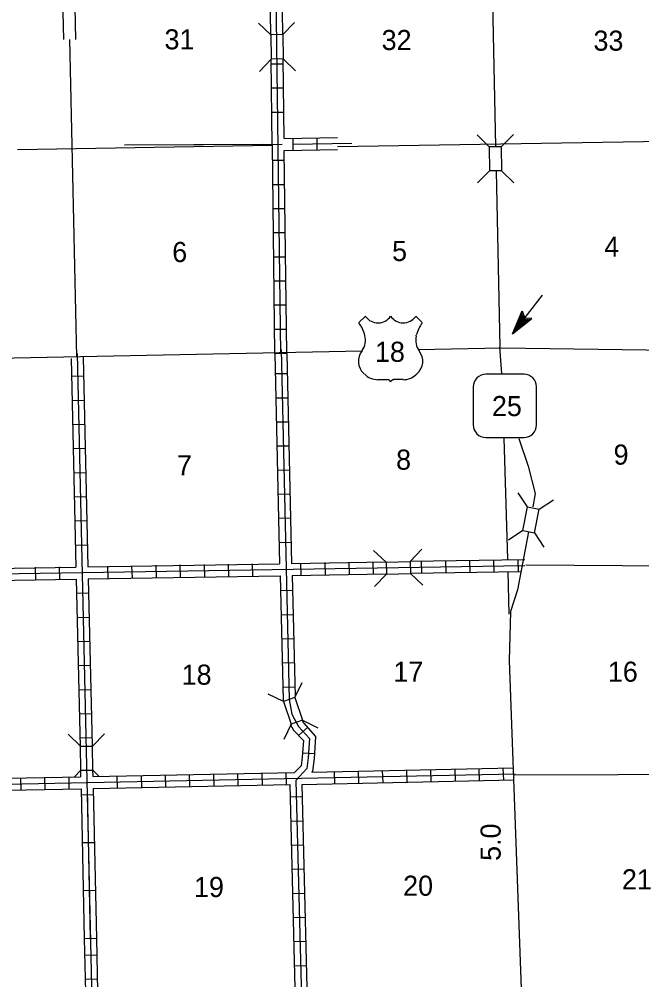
# Model space of a CAD drawing. Extents: x 1640392 to 2180867, y 15619447 to 16019250.
# Drawn here: x 1970128 to 1985608, y 15694548 to 15718448 of the extents above; entities that cross this region are included whole.
import ezdxf

# ---------------------------------------------------------------- set-up
doc = ezdxf.new("R2010")
doc.units = 0
for name, color, linetype in [('L11', 7, 'Continuous'), ('L13', 7, 'Continuous'), ('L14', 7, 'Continuous'), ('L18', 7, 'Continuous'), ('L28', 7, 'Continuous'), ('L3', 7, 'Continuous'), ('L4', 7, 'Continuous'), ('L8', 7, 'Continuous'), ('L9', 7, 'Continuous')]:
    doc.layers.add(name, color=color, linetype=linetype)

msp = doc.modelspace()

# ---------------------------------------------------------------- linework, layer by layer
at = {"layer": 'L11'}
for points in [[(1971174, 15720348), (1971226, 15717947)], [(1971474, 15720348), (1971526, 15717945)]]:
    msp.add_lwpolyline(points, dxfattribs=at)
at = {"layer": 'L13'}
msp.add_line((1978045, 15715279), (1987281, 15715431), dxfattribs=at)
for points in [[(1971376, 15717946), (1971549, 15710048)], [(1970082, 15715206), (1976418, 15715318)], [(1982182, 15708023), (1982265, 15705015)], [(1982274, 15704706), (1982299, 15703648)], [(1982724, 15704873), (1987532, 15704840)], [(1982449, 15699648), (1987590, 15699664)]]:
    msp.add_lwpolyline(points, dxfattribs=at)
at = {"layer": 'L18'}
for p, q in [((1976382, 15718056), (1976074, 15718348)), ((1976682, 15718065), (1976974, 15718365)), ((1976682, 15718065), (1976382, 15718056)), ((1976382, 15718056), (1976390, 15717456)), ((1976682, 15718065), (1976690, 15717465)), ((1976390, 15717456), (1976099, 15717148)), ((1976690, 15717465), (1976390, 15717456)), ((1976690, 15717465), (1976999, 15717165)), ((1981815, 15715273), (1981515, 15715573)), ((1982115, 15715273), (1982415, 15715581)), ((1982115, 15715273), (1981815, 15715273)), ((1981815, 15715273), (1981824, 15714673)), ((1982115, 15715273), (1982124, 15714673)), ((1981824, 15714673), (1981524, 15714373)), ((1982124, 15714673), (1981824, 15714673)), ((1982124, 15714673), (1982424, 15714381)), ((1982765, 15706315), (1982532, 15706665)), ((1983057, 15706256), (1983415, 15706490)), ((1982649, 15705723), (1982765, 15706315)), ((1982765, 15706315), (1983057, 15706256)), ((1982940, 15705665), (1983057, 15706256)), ((1982649, 15705723), (1982290, 15705490)), ((1982649, 15705723), (1982940, 15705665)), ((1982940, 15705665), (1983174, 15705315)), ((1979249, 15704940), (1978940, 15705231)), ((1979849, 15704956), (1980140, 15705265)), ((1979249, 15704940), (1979849, 15704956)), ((1979249, 15704940), (1979257, 15704640)), ((1979849, 15704956), (1979857, 15704656)), ((1979257, 15704640), (1978965, 15704331)), ((1979257, 15704640), (1979857, 15704656)), ((1979857, 15704656), (1980165, 15704365)), ((1976982, 15701573), (1977165, 15701948)), ((1976699, 15701473), (1976315, 15701656)), ((1976982, 15701573), (1976699, 15701473)), ((1976982, 15701573), (1977174, 15701006)), ((1976699, 15701473), (1976890, 15700906)), ((1976890, 15700906), (1976707, 15700523)), ((1977174, 15701006), (1976890, 15700906)), ((1977174, 15701006), (1977557, 15700815)), ((1971649, 15700364), (1971349, 15700656)), ((1971949, 15700364), (1972249, 15700664)), ((1971649, 15700364), (1971949, 15700364)), ((1971657, 15699764), (1971649, 15700364)), ((1971957, 15699764), (1971949, 15700364)), ((1971649, 15699756), (1971499, 15699598)), ((1971657, 15699764), (1971957, 15699764)), ((1971957, 15699764), (1972107, 15699614))]:
    msp.add_line(p, q, dxfattribs=at)
at = {"layer": 'L28'}
for p, q in [((1982390, 15710623), (1983140, 15711581)), ((1982390, 15710623), (1982632, 15711190)), ((1982432, 15710706), (1982632, 15711148)), ((1982482, 15710748), (1982640, 15711123)), ((1982632, 15711190), (1982699, 15711006)), ((1982390, 15710623), (1982874, 15710998)), ((1982440, 15710673), (1982832, 15710981)), ((1982482, 15710723), (1982807, 15710981)), ((1982515, 15710806), (1982657, 15711090)), ((1982524, 15710781), (1982774, 15710981)), ((1982557, 15710848), (1982665, 15711065)), ((1982557, 15710831), (1982657, 15710956)), ((1982582, 15710831), (1982740, 15710981)), ((1982590, 15710873), (1982657, 15710956)), ((1982624, 15710940), (1982674, 15711048)), ((1982632, 15710915), (1982707, 15710990)), ((1982640, 15710965), (1982674, 15711015)), ((1982674, 15710973), (1982699, 15710990)), ((1982874, 15710998), (1982699, 15711006))]:
    msp.add_line(p, q, dxfattribs=at)
at = {"layer": 'L3'}
for p, q in [((1978574, 15710898), (1978740, 15711056)), ((1980149, 15710898), (1979990, 15711056)), ((1978724, 15710581), (1978724, 15710581)), ((1979999, 15710573), (1979999, 15710590)), ((1961141, 15709848), (1978657, 15710200)), ((1978649, 15710190), (1978657, 15710198)), ((1980074, 15710190), (1980074, 15710190)), ((1978707, 15709623), (1978690, 15709631)), ((1979049, 15709481), (1979290, 15709481)), ((1979674, 15709481), (1979432, 15709481)), ((1979990, 15709606), (1980015, 15709623)), ((1982682, 15709615), (1981732, 15709615)), ((1981415, 15709298), (1981415, 15708356)), ((1982990, 15708356), (1982990, 15709298)), ((1981732, 15708040), (1982682, 15708040))]:
    msp.add_line(p, q, dxfattribs=at)
for points in [[(1980049, 15710230), (1982124, 15710273), (1988123, 15710190), (1990782, 15710131)], [(1982132, 15709631), (1982082, 15710290)], [(1982549, 15708015), (1982782, 15707331), (1982957, 15706648), (1982899, 15706315)], [(1982790, 15705690), (1982757, 15705523), (1982515, 15704248), (1982340, 15703715), (1982307, 15702490), (1982607, 15694323)]]:
    msp.add_lwpolyline(points, dxfattribs=at)
for centre, radius, start, end in [((1977973, 15710418), 765, 12.2899, 38.4099), ((1979048, 15711272), 380, 215.686, 325.8082), ((1979677, 15711272), 380, 214.1947, 324.6568), ((1980751, 15710418), 765, 141.5922, 166.936), ((1978276, 15710460), 461, 326.0856, 14.9122), ((1980449, 15710460), 461, 166.7495, 215.1852), ((1978976, 15709937), 413, 141.5649, 226.8935), ((1979749, 15709937), 413, 310.3399, 38.2937), ((1979049, 15709951), 472, 224.024, 270.0011), ((1979285, 15709400), 78.7, 10.3708, 90.0011), ((1979440, 15709400), 78.7, 90.0011, 169.6315), ((1979676, 15709951), 472, 270.0011, 311.99), ((1981732, 15709300), 315, 90.0011, 180.0011), ((1982677, 15709300), 315, 0.0011, 90.0011), ((1981732, 15708355), 315, 180.0011, 270.0011), ((1982677, 15708355), 315, 270.0011, 0.0011)]:
    msp.add_arc(centre, radius, start, end, dxfattribs=at)
at = {"layer": 'L4'}
for points in [[(1981982, 15715290), (1981649, 15731140)], [(1982090, 15710290), (1981999, 15714673)]]:
    msp.add_lwpolyline(points, dxfattribs=at)
at = {"layer": 'L8'}
for p, q in [((1976690, 15717331), (1976390, 15717331)), ((1976699, 15716731), (1976399, 15716731)), ((1976707, 15716131), (1976407, 15716131)), ((1976714, 15715483), (1978043, 15715505)), ((1976930, 15715485), (1976935, 15715187)), ((1977527, 15715495), (1977532, 15715197)), ((1976719, 15715183), (1978046, 15715205)), ((1976933, 15715336), (1978395, 15715360)), ((1976715, 15714931), (1976415, 15714931)), ((1976724, 15714331), (1976424, 15714331)), ((1976732, 15713731), (1976432, 15713731)), ((1976740, 15713131), (1976440, 15713131)), ((1976749, 15712531), (1976449, 15712531)), ((1976757, 15711931), (1976457, 15711931)), ((1976765, 15711331), (1976465, 15711331)), ((1976774, 15710731), (1976474, 15710731)), ((1976782, 15710131), (1976482, 15710131)), ((1971732, 15709565), (1971432, 15709556)), ((1976507, 15709631), (1976807, 15709631)), ((1971741, 15708965), (1971441, 15708956)), ((1976515, 15709031), (1976815, 15709031)), ((1971757, 15708365), (1971457, 15708356)), ((1976532, 15708431), (1976832, 15708431)), ((1976549, 15707831), (1976849, 15707831)), ((1971766, 15707765), (1971466, 15707756)), ((1971782, 15707165), (1971482, 15707156)), ((1976557, 15707231), (1976857, 15707240)), ((1976574, 15706631), (1976874, 15706640)), ((1971799, 15706565), (1971499, 15706556)), ((1971807, 15705965), (1971507, 15705956)), ((1976590, 15706031), (1976890, 15706040)), ((1976599, 15705431), (1976899, 15705440)), ((1971824, 15705365), (1971524, 15705356)), ((1977140, 15704615), (1977132, 15704915)), ((1977740, 15704631), (1977732, 15704931)), ((1978340, 15704640), (1978332, 15704940)), ((1978940, 15704648), (1978932, 15704948)), ((1980140, 15704665), (1980132, 15704965)), ((1980740, 15704673), (1980732, 15704973)), ((1981340, 15704681), (1981332, 15704981)), ((1981940, 15704698), (1981932, 15704998)), ((1982540, 15704706), (1982532, 15705006)), ((1970541, 15704515), (1970532, 15704815)), ((1971141, 15704523), (1971132, 15704823)), ((1972341, 15704540), (1972332, 15704840)), ((1972941, 15704548), (1972932, 15704848)), ((1973541, 15704565), (1973532, 15704865)), ((1974141, 15704573), (1974132, 15704873)), ((1974741, 15704581), (1974732, 15704881)), ((1975340, 15704590), (1975332, 15704890)), ((1975940, 15704598), (1975932, 15704898)), ((1976632, 15704231), (1976932, 15704240)), ((1971849, 15704165), (1971549, 15704156)), ((1971866, 15703565), (1971566, 15703556)), ((1976640, 15703631), (1976940, 15703640)), ((1976657, 15703031), (1976957, 15703040)), ((1971882, 15702965), (1971582, 15702956)), ((1971891, 15702365), (1971591, 15702356)), ((1976665, 15702431), (1976965, 15702440)), ((1976682, 15701831), (1976982, 15701840)), ((1971907, 15701765), (1971607, 15701756)), ((1971916, 15701164), (1971624, 15701156)), ((1977074, 15700623), (1977299, 15700823)), ((1971932, 15700564), (1971632, 15700556)), ((1977174, 15700198), (1977474, 15700181)), ((1973774, 15699348), (1973766, 15699648)), ((1974374, 15699356), (1974366, 15699656)), ((1974974, 15699373), (1974966, 15699673)), ((1975574, 15699381), (1975566, 15699681)), ((1976174, 15699398), (1976165, 15699698)), ((1976774, 15699406), (1976765, 15699706)), ((1977974, 15699431), (1977965, 15699731)), ((1978574, 15699439), (1978565, 15699739)), ((1979174, 15699456), (1979165, 15699756)), ((1979774, 15699464), (1979765, 15699764)), ((1980374, 15699481), (1980365, 15699781)), ((1980974, 15699489), (1980965, 15699789)), ((1981574, 15699506), (1981565, 15699806)), ((1982174, 15699514), (1982165, 15699814)), ((1970174, 15699273), (1970166, 15699573)), ((1970774, 15699281), (1970766, 15699581)), ((1971374, 15699298), (1971366, 15699598)), ((1972574, 15699323), (1972566, 15699623)), ((1973174, 15699331), (1973166, 15699631)), ((1976865, 15699098), (1977165, 15699106)), ((1976882, 15698498), (1977182, 15698506)), ((1976899, 15697898), (1977199, 15697906)), ((1976915, 15697298), (1977215, 15697306)), ((1976932, 15696698), (1977232, 15696706)), ((1976949, 15696098), (1977249, 15696106)), ((1976965, 15695498), (1977265, 15695506)), ((1972057, 15695164), (1971757, 15695156)), ((1976974, 15694898), (1977274, 15694906)), ((1972074, 15694564), (1971774, 15694556))]:
    msp.add_line(p, q, dxfattribs=at)
for points in [[(1976632, 15710131), (1976224, 15741482)], [(1976382, 15718048), (1976349, 15720281)], [(1976682, 15718081), (1976649, 15720281)], [(1976418, 15715318), (1976390, 15717440)], [(1976715, 15715483), (1976690, 15717456)], [(1976665, 15715331), (1972749, 15715315)], [(1976177, 15715330), (1972750, 15715315)], [(1976482, 15710131), (1976422, 15715318)], [(1976782, 15710131), (1976719, 15715183)], [(1976640, 15710231), (1976840, 15701523), (1976907, 15701156), (1977074, 15700848), (1977349, 15700548), (1977315, 15700073), (1977282, 15699806), (1977007, 15699506), (1977415, 15683864)], [(1971416, 15710006), (1971532, 15704815)], [(1971566, 15710131), (1972166, 15683764)], [(1971716, 15710040), (1971832, 15704823)], [(1976482, 15710131), (1976599, 15704898)], [(1976782, 15710131), (1976899, 15704906)], [(1976899, 15704906), (1979232, 15704948)], [(1979857, 15704965), (1982699, 15705006)], [(1950741, 15704348), (1982699, 15704856)], [(1966416, 15704731), (1971532, 15704815)], [(1971832, 15704823), (1976599, 15704898)], [(1979874, 15704665), (1982590, 15704706)], [(1966432, 15704431), (1971541, 15704515)], [(1971541, 15704515), (1971641, 15700348)], [(1971841, 15704523), (1976615, 15704598)], [(1971841, 15704523), (1971941, 15700373)], [(1976615, 15704598), (1976690, 15701506), (1976690, 15701498)], [(1976915, 15704606), (1979240, 15704648)], [(1976915, 15704606), (1976990, 15701598)], [(1976865, 15700906), (1976949, 15700756), (1977199, 15700498), (1977165, 15700089), (1977140, 15699873), (1976974, 15699706)], [(1977165, 15700998), (1977199, 15700939), (1977499, 15700598), (1977465, 15700056), (1977424, 15699739), (1977407, 15699714)], [(1950975, 15699031), (1982457, 15699673)], [(1971649, 15699756), (1971649, 15699598)], [(1971949, 15699764), (1971957, 15699606)], [(1971957, 15699606), (1976974, 15699706)], [(1977407, 15699714), (1982407, 15699823)], [(1969391, 15699556), (1971649, 15699598)], [(1971966, 15699306), (1976857, 15699406)], [(1976857, 15699406), (1976982, 15694339)], [(1977157, 15699406), (1982424, 15699523)], [(1977157, 15699406), (1977282, 15694348)], [(1969382, 15699256), (1971666, 15699298)], [(1971746, 15695573), (1971774, 15694248)], [(1972046, 15695573), (1972074, 15694256)]]:
    msp.add_lwpolyline(points, dxfattribs=at)
at = {"layer": 'L9'}
for p, q in [((1971968, 15699152), (1971670, 15699145)), ((1971994, 15697959), (1971695, 15697953)), ((1972019, 15696766), (1971721, 15696760)), ((1972045, 15695573), (1971747, 15695567))]:
    msp.add_line(p, q, dxfattribs=at)
for points in [[(1971666, 15699298), (1971746, 15695573)], [(1971816, 15699303), (1971896, 15695570)], [(1971966, 15699306), (1972046, 15695573)]]:
    msp.add_lwpolyline(points, dxfattribs=at)

# ---------------------------------------------------------------- texts
at = {"layer": 'L14'}
for s, p in [('31', (1973741, 15717698)), ('32', (1979140, 15717681)), ('33', (1984407, 15717665)), ('4', (1984674, 15712540)), ('6', (1973932, 15712406)), ('5', (1979399, 15712431)), ('9', (1984907, 15707365)), ('7', (1974049, 15707098)), ('8', (1979499, 15707240)), ('18', (1974166, 15701890)), ('17', (1979432, 15701964)), ('16', (1984765, 15701964)), ('21', (1985115, 15696798)), ('19', (1974474, 15696606)), ('20', (1979674, 15696639))]:
    msp.add_text(s, height=500, rotation=360, dxfattribs=at).set_placement(p)
at = {"layer": 'L28'}
msp.add_text('5.0', height=500, rotation=90, dxfattribs=at).set_placement((1982099, 15697506))
at = {"layer": 'L3'}
for s, p in [('18', (1978974, 15709923)), ('25', (1981882, 15708573))]:
    msp.add_text(s, height=500, rotation=360, dxfattribs=at).set_placement(p)

doc.saveas('drawing.dxf')
